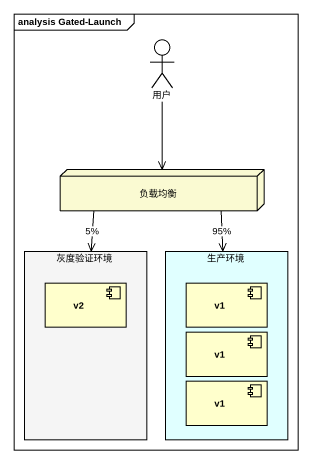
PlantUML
@startuml
mainframe analysis Gated-Launch
actor 用户
node 负载均衡 #FAFAD2
rectangle 灰度验证环境 #F5F5F5 {
  component v2
}
rectangle 生产环境 #E0FFFF {
  component v1
  component "v1" as v1_2
  component "v1" as v1_3
}
用户 --> 负载均衡
负载均衡 --> 灰度验证环境 : 5%
负载均衡 --> 生产环境 : 95%
@enduml
